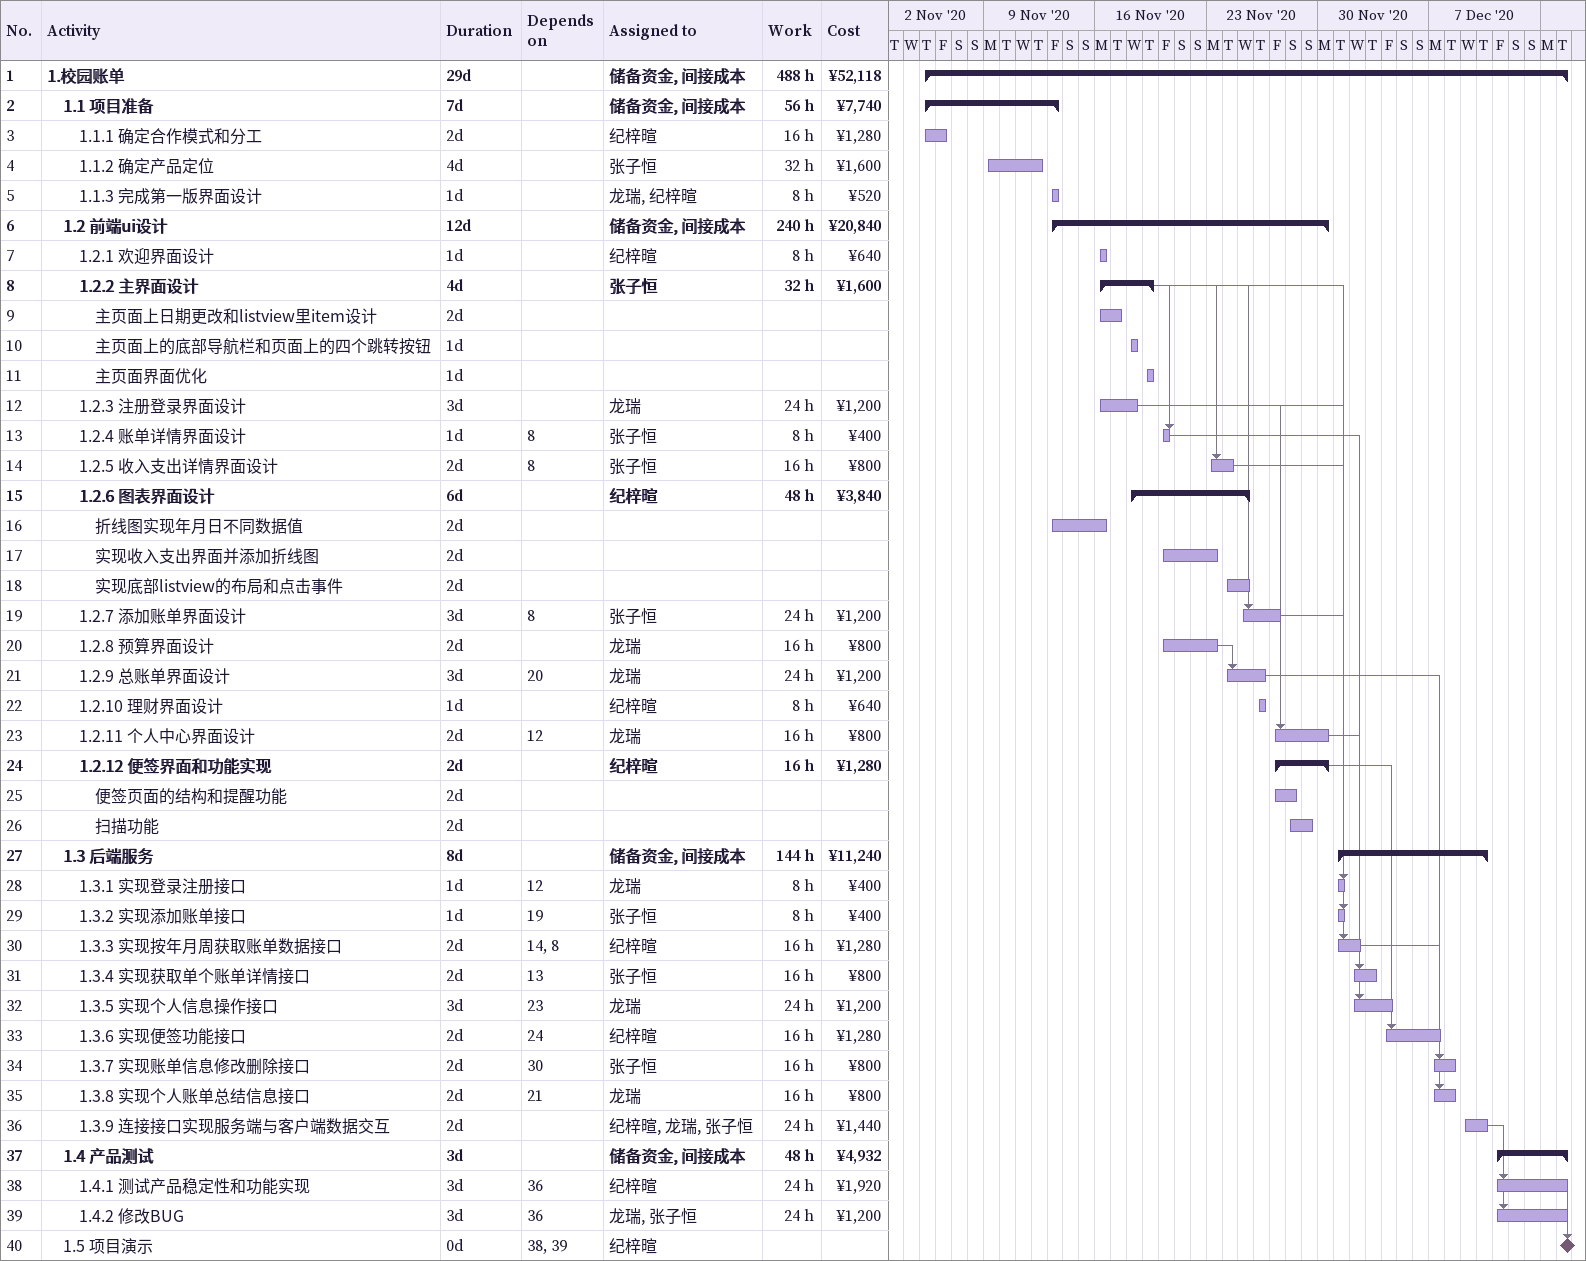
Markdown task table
| ID | Level | Task | Duration | Start | Finish | Predecessors | Resources | Work (h) | Cost (¥) |
|---|---|---|---|---|---|---|---|---|---|
| 1 | 1 | **1.校园账单** | 29d | 2020-11-05 | 2020-12-15 |  | 储备资金, 间接成本 | 488 | 52118 |
| 2 | 2 | **1.1 项目准备** | 7d | 2020-11-05 | 2020-11-13 |  | 储备资金, 间接成本 | 56 | 7740 |
| 3 | 3 | 1.1.1 确定合作模式和分工 | 2d | 2020-11-05 | 2020-11-06 |  | 纪梓暄 | 16 | 1280 |
| 4 | 3 | 1.1.2 确定产品定位 | 4d | 2020-11-09 | 2020-11-12 |  | 张子恒 | 32 | 1600 |
| 5 | 3 | 1.1.3 完成第一版界面设计 | 1d | 2020-11-13 | 2020-11-13 |  | 龙瑞, 纪梓暄 | 8 | 520 |
| 6 | 2 | **1.2 前端ui设计** | 12d | 2020-11-13 | 2020-11-30 |  | 储备资金, 间接成本 | 240 | 20840 |
| 7 | 3 | 1.2.1 欢迎界面设计 | 1d | 2020-11-16 | 2020-11-16 |  | 纪梓暄 | 8 | 640 |
| 8 | 3 | **1.2.2 主界面设计** | 4d | 2020-11-16 | 2020-11-19 |  | 张子恒 | 32 | 1600 |
| 9 | 4 | 主页面上日期更改和listview里item设计 | 2d | 2020-11-16 | 2020-11-17 |  |  |  |  |
| 10 | 4 | 主页面上的底部导航栏和页面上的四个跳转按钮 | 1d | 2020-11-18 | 2020-11-18 |  |  |  |  |
| 11 | 4 | 主页面界面优化 | 1d | 2020-11-19 | 2020-11-19 |  |  |  |  |
| 12 | 3 | 1.2.3 注册登录界面设计 | 3d | 2020-11-16 | 2020-11-18 |  | 龙瑞 | 24 | 1200 |
| 13 | 3 | 1.2.4 账单详情界面设计 | 1d | 2020-11-20 | 2020-11-20 | 8 | 张子恒 | 8 | 400 |
| 14 | 3 | 1.2.5 收入支出详情界面设计 | 2d | 2020-11-23 | 2020-11-24 | 8 | 张子恒 | 16 | 800 |
| 15 | 3 | **1.2.6 图表界面设计** | 6d | 2020-11-18 | 2020-11-25 |  | 纪梓暄 | 48 | 3840 |
| 16 | 4 | 折线图实现年月日不同数据值 | 2d | 2020-11-13 | 2020-11-16 |  |  |  |  |
| 17 | 4 | 实现收入支出界面并添加折线图 | 2d | 2020-11-20 | 2020-11-23 |  |  |  |  |
| 18 | 4 | 实现底部listview的布局和点击事件 | 2d | 2020-11-24 | 2020-11-25 |  |  |  |  |
| 19 | 3 | 1.2.7 添加账单界面设计 | 3d | 2020-11-25 | 2020-11-27 | 8 | 张子恒 | 24 | 1200 |
| 20 | 3 | 1.2.8 预算界面设计 | 2d | 2020-11-20 | 2020-11-23 |  | 龙瑞 | 16 | 800 |
| 21 | 3 | 1.2.9 总账单界面设计 | 3d | 2020-11-24 | 2020-11-26 | 20 | 龙瑞 | 24 | 1200 |
| 22 | 3 | 1.2.10 理财界面设计 | 1d | 2020-11-26 | 2020-11-26 |  | 纪梓暄 | 8 | 640 |
| 23 | 3 | 1.2.11 个人中心界面设计 | 2d | 2020-11-27 | 2020-11-30 | 12 | 龙瑞 | 16 | 800 |
| 24 | 3 | **1.2.12 便签界面和功能实现** | 2d | 2020-11-27 | 2020-11-30 |  | 纪梓暄 | 16 | 1280 |
| 25 | 4 | 便签页面的结构和提醒功能 | 2d | 2020-11-27 | 2020-11-28 |  |  |  |  |
| 26 | 4 | 扫描功能 | 2d | 2020-11-28 | 2020-11-29 |  |  |  |  |
| 27 | 2 | **1.3 后端服务** | 8d | 2020-12-01 | 2020-12-10 |  | 储备资金, 间接成本 | 144 | 11240 |
| 28 | 3 | 1.3.1 实现登录注册接口 | 1d | 2020-12-01 | 2020-12-01 | 12 | 龙瑞 | 8 | 400 |
| 29 | 3 | 1.3.2 实现添加账单接口 | 1d | 2020-12-01 | 2020-12-01 | 19 | 张子恒 | 8 | 400 |
| 30 | 3 | 1.3.3 实现按年月周获取账单数据接口 | 2d | 2020-12-01 | 2020-12-02 | 14, 8 | 纪梓暄 | 16 | 1280 |
| 31 | 3 | 1.3.4 实现获取单个账单详情接口 | 2d | 2020-12-02 | 2020-12-03 | 13 | 张子恒 | 16 | 800 |
| 32 | 3 | 1.3.5 实现个人信息操作接口 | 3d | 2020-12-02 | 2020-12-04 | 23 | 龙瑞 | 24 | 1200 |
| 33 | 3 | 1.3.6 实现便签功能接口 | 2d | 2020-12-04 | 2020-12-07 | 24 | 纪梓暄 | 16 | 1280 |
| 34 | 3 | 1.3.7 实现账单信息修改删除接口 | 2d | 2020-12-07 | 2020-12-08 | 30 | 张子恒 | 16 | 800 |
| 35 | 3 | 1.3.8 实现个人账单总结信息接口 | 2d | 2020-12-07 | 2020-12-08 | 21 | 龙瑞 | 16 | 800 |
| 36 | 3 | 1.3.9 连接接口实现服务端与客户端数据交互 | 2d | 2020-12-09 | 2020-12-10 |  | 纪梓暄, 龙瑞, 张子恒 | 24 | 1440 |
| 37 | 2 | **1.4 产品测试** | 3d | 2020-12-11 | 2020-12-15 |  | 储备资金, 间接成本 | 48 | 4932 |
| 38 | 3 | 1.4.1 测试产品稳定性和功能实现 | 3d | 2020-12-11 | 2020-12-15 | 36 | 纪梓暄 | 24 | 1920 |
| 39 | 3 | 1.4.2 修改BUG | 3d | 2020-12-11 | 2020-12-15 | 36 | 龙瑞, 张子恒 | 24 | 1200 |
| 40 | 2 | 1.5 项目演示 | 0d | 2020-12-15 | 2020-12-15 | 38, 39 | 纪梓暄 |  |  |
